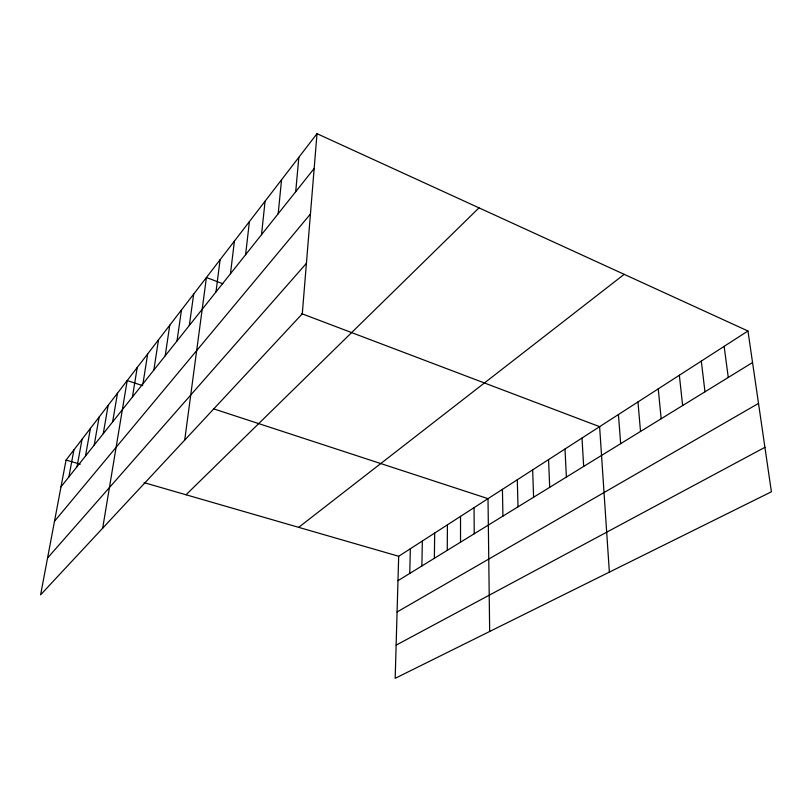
<?xml version="1.0" encoding="UTF-8"?>
<svg xmlns="http://www.w3.org/2000/svg" width="812" height="812" viewBox="0 0 812 812"><rect width="100%" height="100%" fill="white"/><g stroke="black" fill="none" stroke-linecap="round" stroke-linejoin="round"><path stroke-width="1.22" d="M460.526 542.193L460.536 516.371M447.25 550.363L447.412 524.836M434.369 558.28L434.684 533.048M421.885 565.964L422.331 541.015M409.755 573.424L410.334 548.75M747.953 331.002L398.682 556.271L395.18 678.324L771.4 491.788L747.953 331.002L317.005 133.675L66.056 460.069L40.6 594.841L302.287 313.828L317.005 133.675M295.71 191.693L298.836 157.315M278.181 213.739L281.551 179.807M261.505 234.709L265.088 201.214M245.61 254.694L249.396 221.625M230.456 273.745L234.414 241.103M215.992 291.934L220.103 259.718M184.72 440.074L206.421 277.521L222.823 283.743M189.328 325.47L193.692 294.066M177.016 340.949L181.482 309.951M165.201 355.808L169.759 325.196M153.854 370.079L158.492 339.842M142.942 383.802L147.662 353.941M132.447 396.997L137.228 367.501M102.688 528.176L127.19 380.564L142.689 385.639M112.624 421.925L117.507 393.15M103.246 433.72L108.169 405.3M94.192 445.098L99.155 417.013M85.463 456.08L90.457 428.33M77.028 466.687L82.053 439.272M68.878 476.938L73.922 449.838M61.001 486.845L314.163 168.49M54.485 521.304L310.448 213.992M47.553 558.006L306.408 263.342M186.039 494.772L478.989 207.852M298.674 527.343L624.205 274.334M397.981 580.671L752.551 362.528M397.078 611.974L758.509 403.412M396.124 645.154L764.914 447.321M66.056 460.069L80.297 464.18M144.1 482.643L398.682 556.271M213.607 408.842L488.012 498.649L489.666 631.472M301.536 313.594L599.611 426.665L609.365 572.125M724.142 346.359L728.262 377.468M701.294 361.086L704.978 391.79M679.35 375.245L682.628 405.543M658.248 388.846L661.161 418.748M637.958 401.94L640.526 431.456M618.429 414.536L620.662 443.667M582.001 438.033L583.655 466.443M564.99 449.006L566.38 477.06M548.557 459.602L549.704 487.322M532.662 469.854L533.596 497.238M517.295 479.76L518.015 506.82M502.425 489.352L502.932 516.097M474.056 507.642L474.218 533.768"/></g></svg>
